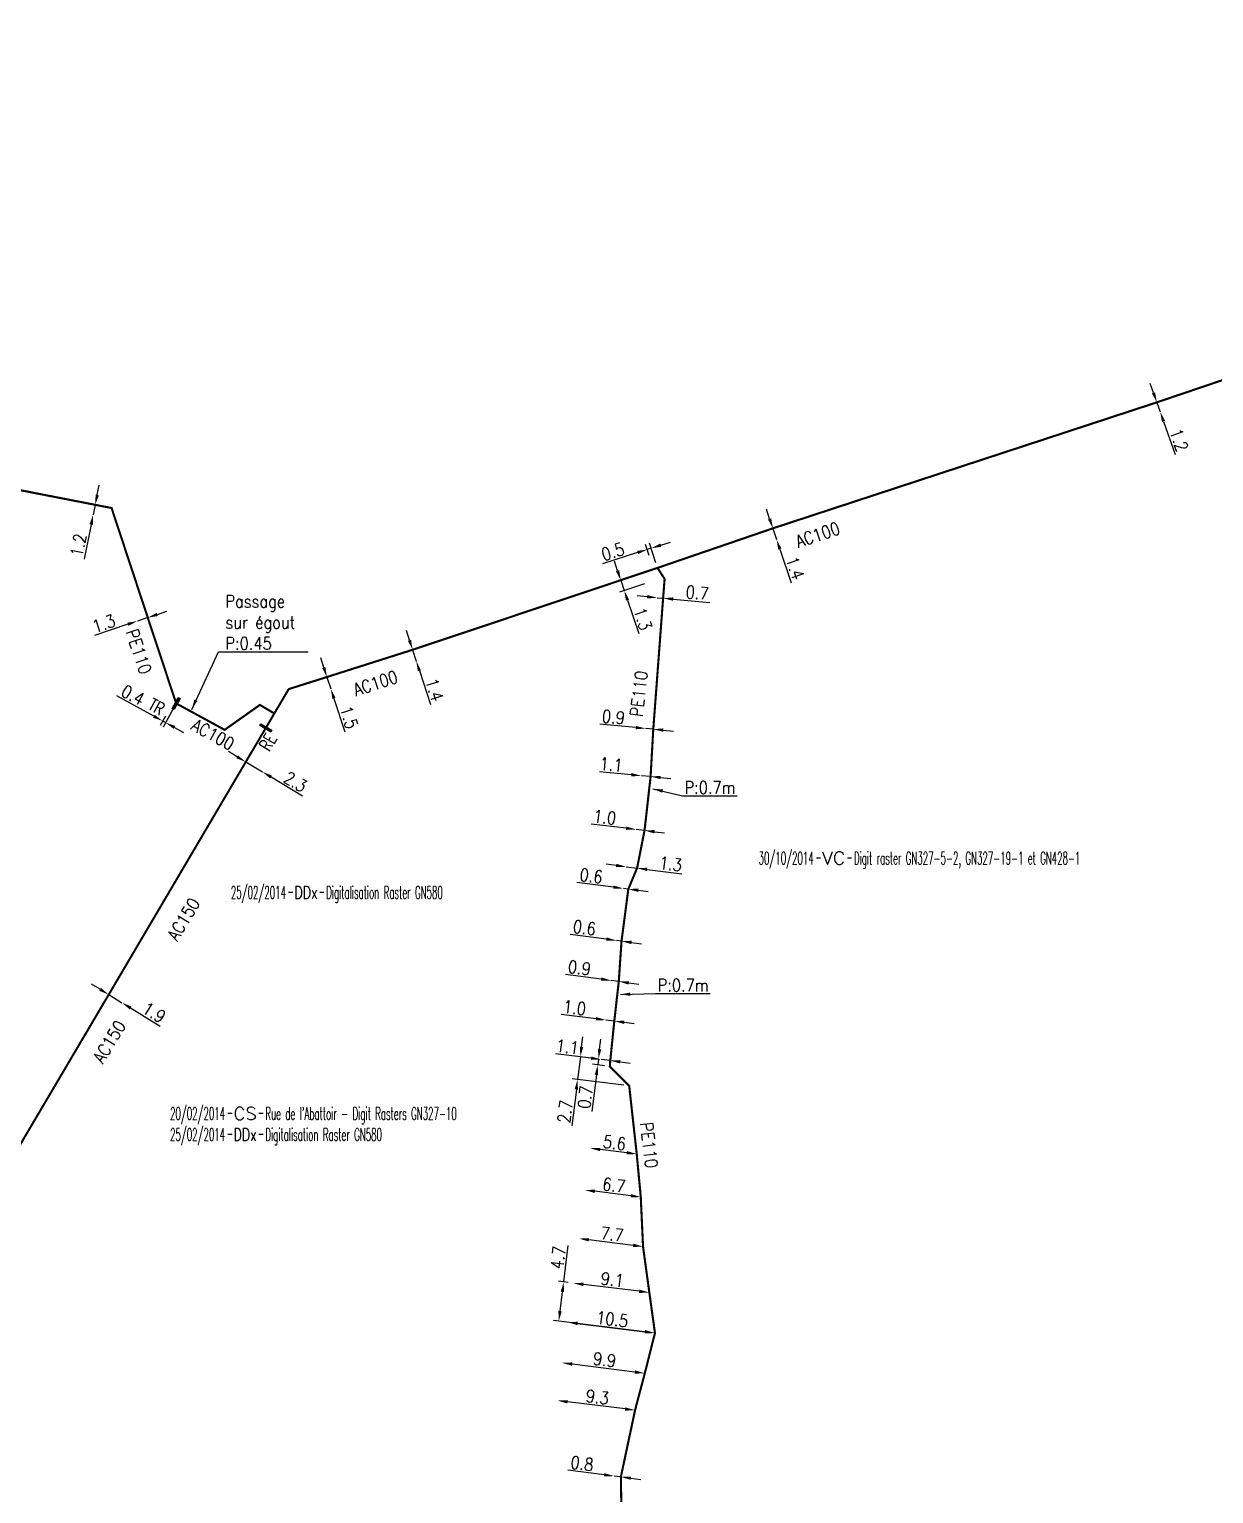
# Model space of a CAD drawing. Header units: millimetres. Extents: x 100882 to 102000, y 121995 to 123000.
# Drawn here: x 101423.9 to 101564.9, y 122189.8 to 122364.1 of the extents above; entities that cross this region are included whole.
import ezdxf
from ezdxf.enums import TextEntityAlignment as Align

# ---------------------------------------------------------------- set-up
doc = ezdxf.new("R2010")
doc.units = ezdxf.units.MM
doc.header["$PDMODE"] = 34
doc.linetypes.add('L_25_AP', pattern=[2000, 1000, 1000])
doc.linetypes.add('L_25_PE', pattern=[2000, 1000, 1000])
doc.layers.get('0').update_dxf_attribs({"linetype": 'CONTINUOUS'})
doc.layers.get('DEFPOINTS').update_dxf_attribs({"linetype": 'CONTINUOUS'})
for name, color, linetype in [('L_150', 1, 'CONTINUOUS'), ('L_340', 7, 'CONTINUOUS'), ('L_910', 7, 'CONTINUOUS')]:
    doc.layers.add(name, color=color, linetype=linetype)
doc.styles.add('G_ROMANS', font='ROMANS.SHX', dxfattribs={"width": 0.75})
doc.styles.get("Standard").update_dxf_attribs({"font": 'romans.shx', "width": 0.85})
doc.dimstyles.get("Standard").update_dxf_attribs({"dimtxt": 1.5, "dimasz": 1.2, "dimexe": 0.625, "dimexo": 0.625, "dimgap": 0.25, "dimtad": 1, "dimdec": 1, "dimzin": 0, "dimdsep": 46, "dimtxsty": 'Standard', "dimcen": -0.5, "dimadec": 0, "dimazin": 0, "dimtfac": 1, "dimtdec": 1, "dimtmove": 0, "dimatfit": 3, "dimfxl": 0, "dimtolj": 1, "dimtzin": 0, "dimarcsym": 0})

# ---------------------------------------------------------------- blocks, each defined once
blk = doc.blocks.new('*D73')
at = {"layer": 'DEFPOINTS', "color": 0, "linetype": 'Continuous', "transparency": 16777216}
for p in [(101493.57, 122191.87), (101493.57, 122191.87), (101494.36, 122191.77)]:
    blk.add_point(p, dxfattribs=at)
at = {"layer": 'L_150', "color": 0, "linetype": 'Continuous', "lineweight": -2, "transparency": 16777216}
for p, q in [((101492.38, 122192.02), (101488.04, 122192.57)), ((101494.36, 122191.77), (101493.57, 122191.87)), ((101495.55, 122191.62), (101496.74, 122191.47))]:
    blk.add_line(p, q, dxfattribs=at)
at = {"layer": 'L_150', "color": 0, "linetype": 'Continuous', "transparency": 16777216}
for points in [[(101492.4, 122192.22), (101492.35, 122191.82), (101493.57, 122191.87)], [(101495.58, 122191.82), (101495.53, 122191.42), (101494.36, 122191.77)]]:
    blk.add_solid(points, dxfattribs=at)
at = {"layer": 'L_150', "color": 0, "linetype": 'Continuous', "transparency": 16777216, "insert": (101489.74, 122193.36), "char_height": 1.5, "attachment_point": 5, "rotation": 352.8252}
blk.add_mtext('\\A1;0.8', dxfattribs=at)
blk = doc.blocks.new('*D74')
at = {"layer": 'DEFPOINTS', "color": 0, "linetype": 'Continuous', "transparency": 16777216}
for p in [(101486.82, 122200.86), (101486.82, 122200.86), (101496.05, 122199.71)]:
    blk.add_point(p, dxfattribs=at)
at = {"layer": 'L_150', "color": 0, "linetype": 'Continuous', "lineweight": -2, "transparency": 16777216}
blk.add_line((101494.86, 122199.86), (101488.01, 122200.71), dxfattribs=at)
at = {"layer": 'L_150', "color": 0, "linetype": 'Continuous', "transparency": 16777216}
for points in [[(101488.04, 122200.91), (101487.99, 122200.51), (101486.82, 122200.86)], [(101494.89, 122200.06), (101494.84, 122199.66), (101496.05, 122199.71)]]:
    blk.add_solid(points, dxfattribs=at)
at = {"layer": 'L_150', "color": 0, "linetype": 'Continuous', "transparency": 16777216, "insert": (101491.56, 122201.28), "char_height": 1.5, "attachment_point": 5, "rotation": 352.9105}
blk.add_mtext('\\A1;9.3', dxfattribs=at)
blk = doc.blocks.new('*D75')
at = {"layer": 'DEFPOINTS', "color": 0, "linetype": 'Continuous', "transparency": 16777216}
for p in [(101487.39, 122205.35), (101487.39, 122205.35), (101497.21, 122204.11)]:
    blk.add_point(p, dxfattribs=at)
at = {"layer": 'L_150', "color": 0, "linetype": 'Continuous', "lineweight": -2, "transparency": 16777216}
blk.add_line((101496.02, 122204.26), (101488.58, 122205.2), dxfattribs=at)
at = {"layer": 'L_150', "color": 0, "linetype": 'Continuous', "transparency": 16777216}
for points in [[(101488.6, 122205.4), (101488.55, 122205), (101487.39, 122205.35)], [(101496.04, 122204.46), (101495.99, 122204.06), (101497.21, 122204.11)]]:
    blk.add_solid(points, dxfattribs=at)
at = {"layer": 'L_150', "color": 0, "linetype": 'Continuous', "transparency": 16777216, "insert": (101492.42, 122205.72), "char_height": 1.5, "attachment_point": 5, "rotation": 352.8096}
blk.add_mtext('\\A1;9.9', dxfattribs=at)
blk = doc.blocks.new('*D76')
at = {"layer": 'DEFPOINTS', "color": 0, "linetype": 'Continuous', "transparency": 16777216}
for p in [(101488.71, 122214.84), (101488.71, 122214.84), (101497.74, 122213.72)]:
    blk.add_point(p, dxfattribs=at)
at = {"layer": 'L_150', "color": 0, "linetype": 'Continuous', "lineweight": -2, "transparency": 16777216}
blk.add_line((101496.55, 122213.87), (101489.9, 122214.69), dxfattribs=at)
at = {"layer": 'L_150', "color": 0, "linetype": 'Continuous', "transparency": 16777216}
for points in [[(101489.92, 122214.89), (101489.87, 122214.49), (101488.71, 122214.84)], [(101496.57, 122214.07), (101496.52, 122213.67), (101497.74, 122213.72)]]:
    blk.add_solid(points, dxfattribs=at)
at = {"layer": 'L_150', "color": 0, "linetype": 'Continuous', "transparency": 16777216, "insert": (101493.34, 122215.27), "char_height": 1.5, "attachment_point": 5, "rotation": 352.9461}
blk.add_mtext('\\A1;9.1', dxfattribs=at)
blk = doc.blocks.new('*D77')
at = {"layer": 'DEFPOINTS', "color": 0, "linetype": 'Continuous', "transparency": 16777216}
for p in [(101487.55, 122214.98), (101488.71, 122214.84), (101498.42, 122208.9)]:
    blk.add_point(p, dxfattribs=at)
at = {"layer": 'L_150', "color": 0, "linetype": 'Continuous', "lineweight": -2, "transparency": 16777216}
for p, q in [((101487.55, 122214.98), (101488.08, 122219.32)), ((101488.08, 122214.92), (101486.93, 122215.06)), ((101487.12, 122211.51), (101487.4, 122213.79)), ((101497.8, 122208.98), (101486.35, 122210.4))]:
    blk.add_line(p, q, dxfattribs=at)
at = {"layer": 'L_150', "color": 0, "linetype": 'Continuous', "transparency": 16777216}
for points in [[(101487.2, 122213.82), (101487.6, 122213.77), (101487.55, 122214.98)], [(101486.92, 122211.54), (101487.32, 122211.49), (101486.97, 122210.32)]]:
    blk.add_solid(points, dxfattribs=at)
at = {"layer": 'L_150', "color": 0, "linetype": 'Continuous', "transparency": 16777216, "insert": (101486.9, 122217.87), "char_height": 1.5, "attachment_point": 5, "rotation": 82.9461}
blk.add_mtext('\\A1;4.7', dxfattribs=at)
blk = doc.blocks.new('*D78')
at = {"layer": 'DEFPOINTS', "color": 0, "linetype": 'Continuous', "transparency": 16777216}
for p in [(101489.36, 122220.14), (101489.36, 122220.14), (101497, 122219.19)]:
    blk.add_point(p, dxfattribs=at)
at = {"layer": 'L_150', "color": 0, "linetype": 'Continuous', "lineweight": -2, "transparency": 16777216}
for p, q in [((101489.44, 122220.76), (101489.44, 122220.76)), ((101495.81, 122219.34), (101490.55, 122220)), ((101497.08, 122219.81), (101497.08, 122219.81))]:
    blk.add_line(p, q, dxfattribs=at)
at = {"layer": 'L_150', "color": 0, "linetype": 'Continuous', "transparency": 16777216}
for points in [[(101490.58, 122220.19), (101490.53, 122219.8), (101489.36, 122220.14)], [(101495.84, 122219.54), (101495.79, 122219.14), (101497, 122219.19)]]:
    blk.add_solid(points, dxfattribs=at)
at = {"layer": 'L_150', "color": 0, "linetype": 'Continuous', "transparency": 16777216, "insert": (101493.31, 122220.66), "char_height": 1.5, "attachment_point": 5, "rotation": 352.9191}
blk.add_mtext('\\A1;7.7', dxfattribs=at)
blk = doc.blocks.new('*D79')
at = {"layer": 'DEFPOINTS', "color": 0, "linetype": 'Continuous', "transparency": 16777216}
for p in [(101490.08, 122225.92), (101490.08, 122225.92), (101496.73, 122225.09)]:
    blk.add_point(p, dxfattribs=at)
at = {"layer": 'L_150', "color": 0, "linetype": 'Continuous', "lineweight": -2, "transparency": 16777216}
blk.add_line((101495.54, 122225.24), (101491.27, 122225.77), dxfattribs=at)
at = {"layer": 'L_150', "color": 0, "linetype": 'Continuous', "transparency": 16777216}
for points in [[(101491.29, 122225.97), (101491.24, 122225.57), (101490.08, 122225.92)], [(101495.56, 122225.44), (101495.51, 122225.04), (101496.73, 122225.09)]]:
    blk.add_solid(points, dxfattribs=at)
at = {"layer": 'L_150', "color": 0, "linetype": 'Continuous', "transparency": 16777216, "insert": (101493.53, 122226.5), "char_height": 1.5, "attachment_point": 5, "rotation": 352.9197}
blk.add_mtext('\\A1;6.7', dxfattribs=at)
blk = doc.blocks.new('*D80')
at = {"layer": 'DEFPOINTS', "color": 0, "linetype": 'Continuous', "transparency": 16777216}
for p in [(101490.69, 122230.9), (101490.69, 122230.9), (101496.25, 122230.21)]:
    blk.add_point(p, dxfattribs=at)
at = {"layer": 'L_150', "color": 0, "linetype": 'Continuous', "lineweight": -2, "transparency": 16777216}
blk.add_line((101495.06, 122230.36), (101491.89, 122230.76), dxfattribs=at)
at = {"layer": 'L_150', "color": 0, "linetype": 'Continuous', "transparency": 16777216}
for points in [[(101491.91, 122230.95), (101491.86, 122230.56), (101490.69, 122230.9)], [(101495.09, 122230.56), (101495.04, 122230.16), (101496.25, 122230.21)]]:
    blk.add_solid(points, dxfattribs=at)
at = {"layer": 'L_150', "color": 0, "linetype": 'Continuous', "transparency": 16777216, "insert": (101493.6, 122231.55), "char_height": 1.5, "attachment_point": 5, "rotation": 352.9192}
blk.add_mtext('\\A1;5.6', dxfattribs=at)
blk = doc.blocks.new('*D81')
at = {"layer": 'DEFPOINTS', "color": 0, "linetype": 'Continuous', "transparency": 16777216}
for p in [(101489.54, 122241.78), (101492, 122241.47), (101495.35, 122238.34)]:
    blk.add_point(p, dxfattribs=at)
at = {"layer": 'L_150', "color": 0, "linetype": 'Continuous', "lineweight": -2, "transparency": 16777216}
for p, q in [((101489.68, 122242.97), (101489.83, 122244.16)), ((101491.38, 122241.55), (101488.92, 122241.85)), ((101489.54, 122241.78), (101489.2, 122239.1)), ((101489.06, 122237.91), (101488.52, 122233.57)), ((101494.73, 122238.41), (101488.58, 122239.17))]:
    blk.add_line(p, q, dxfattribs=at)
at = {"layer": 'L_150', "color": 0, "linetype": 'Continuous', "transparency": 16777216}
for points in [[(101489.48, 122242.99), (101489.88, 122242.94), (101489.54, 122241.78)], [(101488.86, 122237.93), (101489.25, 122237.88), (101489.2, 122239.1)]]:
    blk.add_solid(points, dxfattribs=at)
at = {"layer": 'L_150', "color": 0, "linetype": 'Continuous', "transparency": 16777216, "insert": (101487.72, 122235.26), "char_height": 1.5, "attachment_point": 5, "rotation": 82.9404}
blk.add_mtext('\\A1;2.7', dxfattribs=at)
blk = doc.blocks.new('*D82')
at = {"layer": 'DEFPOINTS', "color": 0, "linetype": 'Continuous', "transparency": 16777216}
for p in [(101491.69, 122241.51), (101492, 122241.47), (101493.05, 122240.64)]:
    blk.add_point(p, dxfattribs=at)
at = {"layer": 'L_150', "color": 0, "linetype": 'Continuous', "lineweight": -2, "transparency": 16777216}
for p, q in [((101491.83, 122242.7), (101491.98, 122243.89)), ((101491.38, 122241.55), (101491.07, 122241.59)), ((101491.69, 122241.51), (101491.6, 122240.82)), ((101491.45, 122239.62), (101490.92, 122235.29)), ((101492.43, 122240.71), (101490.98, 122240.89))]:
    blk.add_line(p, q, dxfattribs=at)
at = {"layer": 'L_150', "color": 0, "linetype": 'Continuous', "transparency": 16777216}
for points in [[(101491.64, 122242.73), (101492.03, 122242.68), (101491.69, 122241.51)], [(101491.25, 122239.65), (101491.65, 122239.6), (101491.6, 122240.82)]]:
    blk.add_solid(points, dxfattribs=at)
at = {"layer": 'L_150', "color": 0, "linetype": 'Continuous', "transparency": 16777216, "insert": (101490.12, 122236.98), "char_height": 1.5, "attachment_point": 5, "rotation": 82.9404}
blk.add_mtext('\\A1;0.7', dxfattribs=at)
blk = doc.blocks.new('*D83')
at = {"layer": 'DEFPOINTS', "color": 0, "linetype": 'Continuous', "transparency": 16777216}
for p in [(101492, 122241.47), (101492, 122241.47), (101493.1, 122241.34)]:
    blk.add_point(p, dxfattribs=at)
at = {"layer": 'L_150', "color": 0, "linetype": 'Continuous', "lineweight": -2, "transparency": 16777216}
for p, q in [((101490.81, 122241.62), (101486.56, 122242.15)), ((101493.1, 122241.34), (101492, 122241.47)), ((101494.29, 122241.19), (101495.48, 122241.04))]:
    blk.add_line(p, q, dxfattribs=at)
at = {"layer": 'L_150', "color": 0, "linetype": 'Continuous', "transparency": 16777216}
for points in [[(101490.84, 122241.82), (101490.79, 122241.42), (101492, 122241.47)], [(101494.31, 122241.39), (101494.26, 122240.99), (101493.1, 122241.34)]]:
    blk.add_solid(points, dxfattribs=at)
at = {"layer": 'L_150', "color": 0, "linetype": 'Continuous', "transparency": 16777216, "insert": (101487.98, 122242.98), "char_height": 1.5, "attachment_point": 5, "rotation": 352.9404}
blk.add_mtext('\\A1;1.1', dxfattribs=at)
blk = doc.blocks.new('*D84')
at = {"layer": 'DEFPOINTS', "color": 0, "linetype": 'Continuous', "transparency": 16777216}
for p in [(101492.59, 122246.16), (101492.59, 122246.16), (101493.58, 122246.04)]:
    blk.add_point(p, dxfattribs=at)
at = {"layer": 'L_150', "color": 0, "linetype": 'Continuous', "lineweight": -2, "transparency": 16777216}
for p, q in [((101491.4, 122246.31), (101487.24, 122246.83)), ((101493.58, 122246.04), (101492.59, 122246.16)), ((101494.77, 122245.89), (101495.96, 122245.75))]:
    blk.add_line(p, q, dxfattribs=at)
at = {"layer": 'L_150', "color": 0, "linetype": 'Continuous', "transparency": 16777216}
for points in [[(101491.42, 122246.51), (101491.37, 122246.11), (101492.59, 122246.16)], [(101494.79, 122246.09), (101494.75, 122245.69), (101493.58, 122246.04)]]:
    blk.add_solid(points, dxfattribs=at)
at = {"layer": 'L_150', "color": 0, "linetype": 'Continuous', "transparency": 16777216, "insert": (101488.85, 122247.64), "char_height": 1.5, "attachment_point": 5, "rotation": 352.9233}
blk.add_mtext('\\A1;1.0', dxfattribs=at)
blk = doc.blocks.new('*D85')
at = {"layer": 'DEFPOINTS', "color": 0, "linetype": 'Continuous', "transparency": 16777216}
for p in [(101493.22, 122250.87), (101493.22, 122250.87), (101494.11, 122250.75)]:
    blk.add_point(p, dxfattribs=at)
at = {"layer": 'L_150', "color": 0, "linetype": 'Continuous', "lineweight": -2, "transparency": 16777216}
for p, q in [((101492.03, 122251.03), (101487.75, 122251.6)), ((101494.11, 122250.75), (101493.22, 122250.87)), ((101495.3, 122250.59), (101496.49, 122250.43))]:
    blk.add_line(p, q, dxfattribs=at)
at = {"layer": 'L_150', "color": 0, "linetype": 'Continuous', "transparency": 16777216}
for points in [[(101492.05, 122251.23), (101492, 122250.83), (101493.22, 122250.87)], [(101495.32, 122250.79), (101495.27, 122250.39), (101494.11, 122250.75)]]:
    blk.add_solid(points, dxfattribs=at)
at = {"layer": 'L_150', "color": 0, "linetype": 'Continuous', "transparency": 16777216, "insert": (101489.43, 122252.38), "char_height": 1.5, "attachment_point": 5, "rotation": 352.386}
blk.add_mtext('\\A1;0.9', dxfattribs=at)
blk = doc.blocks.new('*D86')
at = {"layer": 'DEFPOINTS', "color": 0, "linetype": 'Continuous', "transparency": 16777216}
for p in [(101493.85, 122255.63), (101493.85, 122255.63), (101494.44, 122255.56)]:
    blk.add_point(p, dxfattribs=at)
at = {"layer": 'L_150', "color": 0, "linetype": 'Continuous', "lineweight": -2, "transparency": 16777216}
for p, q in [((101492.66, 122255.79), (101488.32, 122256.36)), ((101494.44, 122255.56), (101493.85, 122255.63)), ((101495.63, 122255.4), (101496.82, 122255.24))]:
    blk.add_line(p, q, dxfattribs=at)
at = {"layer": 'L_150', "color": 0, "linetype": 'Continuous', "transparency": 16777216}
for points in [[(101492.68, 122255.99), (101492.63, 122255.59), (101493.85, 122255.63)], [(101495.66, 122255.6), (101495.6, 122255.2), (101494.44, 122255.56)]]:
    blk.add_solid(points, dxfattribs=at)
at = {"layer": 'L_150', "color": 0, "linetype": 'Continuous', "transparency": 16777216, "insert": (101490.02, 122257.15), "char_height": 1.5, "attachment_point": 5, "rotation": 352.4849}
blk.add_mtext('\\A1;0.6', dxfattribs=at)
blk = doc.blocks.new('*D87')
at = {"layer": 'DEFPOINTS', "color": 0, "linetype": 'Continuous', "transparency": 16777216}
for p in [(101494.66, 122261.83), (101494.66, 122261.83), (101495.25, 122261.76)]:
    blk.add_point(p, dxfattribs=at)
at = {"layer": 'L_150', "color": 0, "linetype": 'Continuous', "lineweight": -2, "transparency": 16777216}
for p, q in [((101493.47, 122261.99), (101489.13, 122262.54)), ((101495.25, 122261.76), (101494.66, 122261.83)), ((101496.44, 122261.61), (101497.63, 122261.46))]:
    blk.add_line(p, q, dxfattribs=at)
at = {"layer": 'L_150', "color": 0, "linetype": 'Continuous', "transparency": 16777216}
for points in [[(101493.49, 122262.18), (101493.44, 122261.79), (101494.66, 122261.83)], [(101496.47, 122261.81), (101496.42, 122261.41), (101495.25, 122261.76)]]:
    blk.add_solid(points, dxfattribs=at)
at = {"layer": 'L_150', "color": 0, "linetype": 'Continuous', "transparency": 16777216, "insert": (101490.83, 122263.33), "char_height": 1.5, "attachment_point": 5, "rotation": 352.7528}
blk.add_mtext('\\A1;0.6', dxfattribs=at)
blk = doc.blocks.new('*D88')
at = {"layer": 'DEFPOINTS', "color": 0, "linetype": 'Continuous', "transparency": 16777216}
for p in [(101495, 122264.41), (101495, 122264.41), (101496.29, 122264.25)]:
    blk.add_point(p, dxfattribs=at)
at = {"layer": 'L_150', "color": 0, "linetype": 'Continuous', "lineweight": -2, "transparency": 16777216}
for p, q in [((101493.81, 122264.56), (101492.62, 122264.71)), ((101495, 122264.41), (101496.29, 122264.25)), ((101497.48, 122264.09), (101501.63, 122263.57))]:
    blk.add_line(p, q, dxfattribs=at)
at = {"layer": 'L_150', "color": 0, "linetype": 'Continuous', "transparency": 16777216}
for points in [[(101493.83, 122264.76), (101493.78, 122264.36), (101495, 122264.41)], [(101497.5, 122264.29), (101497.45, 122263.9), (101496.29, 122264.25)]]:
    blk.add_solid(points, dxfattribs=at)
at = {"layer": 'L_150', "color": 0, "linetype": 'Continuous', "transparency": 16777216, "insert": (101500.28, 122264.75), "char_height": 1.5, "attachment_point": 5, "rotation": 352.7528}
blk.add_mtext('\\A1;1.3', dxfattribs=at)
blk = doc.blocks.new('*D89')
at = {"layer": 'DEFPOINTS', "color": 0, "linetype": 'Continuous', "transparency": 16777216}
for p in [(101496.18, 122268.85), (101496.18, 122268.85), (101497.18, 122268.73)]:
    blk.add_point(p, dxfattribs=at)
at = {"layer": 'L_150', "color": 0, "linetype": 'Continuous', "lineweight": -2, "transparency": 16777216}
for p, q in [((101494.99, 122268.99), (101490.83, 122269.5)), ((101496.26, 122269.47), (101496.26, 122269.47)), ((101497.25, 122269.35), (101497.25, 122269.35)), ((101497.18, 122268.73), (101496.18, 122268.85)), ((101498.37, 122268.58), (101499.56, 122268.43))]:
    blk.add_line(p, q, dxfattribs=at)
at = {"layer": 'L_150', "color": 0, "linetype": 'Continuous', "transparency": 16777216}
for points in [[(101495.02, 122269.19), (101494.97, 122268.8), (101496.18, 122268.85)], [(101498.39, 122268.78), (101498.34, 122268.38), (101497.18, 122268.73)]]:
    blk.add_solid(points, dxfattribs=at)
at = {"layer": 'L_150', "color": 0, "linetype": 'Continuous', "transparency": 16777216, "insert": (101492.44, 122270.31), "char_height": 1.5, "attachment_point": 5, "rotation": 353.0189}
blk.add_mtext('\\A1;1.0', dxfattribs=at)
blk = doc.blocks.new('*D90')
at = {"layer": 'DEFPOINTS', "color": 0, "linetype": 'Continuous', "transparency": 16777216}
for p in [(101496.8, 122275.25), (101496.8, 122275.25), (101497.9, 122275.15)]:
    blk.add_point(p, dxfattribs=at)
at = {"layer": 'L_150', "color": 0, "linetype": 'Continuous', "lineweight": -2, "transparency": 16777216}
for p, q in [((101495.61, 122275.36), (101491.8, 122275.71)), ((101497.9, 122275.15), (101496.8, 122275.25)), ((101499.09, 122275.03), (101500.29, 122274.92))]:
    blk.add_line(p, q, dxfattribs=at)
at = {"layer": 'L_150', "color": 0, "linetype": 'Continuous', "transparency": 16777216}
for points in [[(101495.62, 122275.56), (101495.59, 122275.16), (101496.8, 122275.25)], [(101499.11, 122275.23), (101499.07, 122274.84), (101497.9, 122275.15)]]:
    blk.add_solid(points, dxfattribs=at)
at = {"layer": 'L_150', "color": 0, "linetype": 'Continuous', "transparency": 16777216, "insert": (101493.2, 122276.59), "char_height": 1.5, "attachment_point": 5, "rotation": 354.702}
blk.add_mtext('\\A1;1.1', dxfattribs=at)
blk = doc.blocks.new('*D91')
at = {"layer": 'DEFPOINTS', "color": 0, "linetype": 'Continuous', "transparency": 16777216}
for p in [(101497.32, 122280.87), (101497.32, 122280.87), (101498.22, 122280.79)]:
    blk.add_point(p, dxfattribs=at)
at = {"layer": 'L_150', "color": 0, "linetype": 'Continuous', "lineweight": -2, "transparency": 16777216}
for p, q in [((101496.13, 122280.98), (101491.84, 122281.38)), ((101498.22, 122280.79), (101497.32, 122280.87)), ((101499.41, 122280.68), (101500.61, 122280.57))]:
    blk.add_line(p, q, dxfattribs=at)
at = {"layer": 'L_150', "color": 0, "linetype": 'Continuous', "transparency": 16777216}
for points in [[(101496.15, 122281.18), (101496.11, 122280.78), (101497.32, 122280.87)], [(101499.43, 122280.88), (101499.4, 122280.48), (101498.22, 122280.79)]]:
    blk.add_solid(points, dxfattribs=at)
at = {"layer": 'L_150', "color": 0, "linetype": 'Continuous', "transparency": 16777216, "insert": (101493.48, 122282.23), "char_height": 1.5, "attachment_point": 5, "rotation": 354.6888}
blk.add_mtext('\\A1;0.9', dxfattribs=at)
blk = doc.blocks.new('*D92')
at = {"layer": 'DEFPOINTS', "color": 0, "linetype": 'Continuous', "transparency": 16777216}
for p in [(101498.7, 122296.44), (101498.7, 122296.44), (101499.39, 122296.38)]:
    blk.add_point(p, dxfattribs=at)
at = {"layer": 'L_150', "color": 0, "linetype": 'Continuous', "lineweight": -2, "transparency": 16777216}
for p, q in [((101497.5, 122296.55), (101496.3, 122296.66)), ((101498.7, 122296.44), (101499.39, 122296.38)), ((101500.59, 122296.28), (101504.94, 122295.89))]:
    blk.add_line(p, q, dxfattribs=at)
at = {"layer": 'L_150', "color": 0, "linetype": 'Continuous', "transparency": 16777216}
for points in [[(101497.52, 122296.75), (101497.48, 122296.35), (101498.7, 122296.44)], [(101500.61, 122296.48), (101500.57, 122296.08), (101499.39, 122296.38)]]:
    blk.add_solid(points, dxfattribs=at)
at = {"layer": 'L_150', "color": 0, "linetype": 'Continuous', "transparency": 16777216, "insert": (101503.45, 122297.03), "char_height": 1.5, "attachment_point": 5, "rotation": 354.9581}
blk.add_mtext('\\A1;0.7', dxfattribs=at)
blk = doc.blocks.new('*D93')
at = {"layer": 'DEFPOINTS', "color": 0, "linetype": 'Continuous', "transparency": 16777216}
for p in [(101498.72, 122299.99), (101494.77, 122297.29), (101497.77, 122298.3)]:
    blk.add_point(p, dxfattribs=at)
at = {"layer": 'L_150', "color": 0, "linetype": 'Continuous', "lineweight": -2, "transparency": 16777216}
for p, q in [((101493.97, 122299.66), (101493.59, 122300.79)), ((101498.13, 122299.79), (101493.76, 122298.32)), ((101497.18, 122298.1), (101494.18, 122297.09)), ((101494.35, 122298.52), (101494.77, 122297.29)), ((101495.15, 122296.15), (101496.49, 122292.18))]:
    blk.add_line(p, q, dxfattribs=at)
at = {"layer": 'L_150', "color": 0, "linetype": 'Continuous', "transparency": 16777216}
for points in [[(101494.16, 122299.72), (101493.78, 122299.59), (101494.35, 122298.52)], [(101495.34, 122296.21), (101494.96, 122296.09), (101494.77, 122297.29)]]:
    blk.add_solid(points, dxfattribs=at)
at = {"layer": 'L_150', "color": 0, "linetype": 'Continuous', "transparency": 16777216, "insert": (101496.96, 122293.92), "char_height": 1.5, "attachment_point": 5, "rotation": 288.6519}
blk.add_mtext('\\A1;1.3', dxfattribs=at)
blk = doc.blocks.new('*D94')
at = {"layer": 'DEFPOINTS', "color": 0, "linetype": 'Continuous', "transparency": 16777216}
for p in [(101497.5, 122302.18), (101497.91, 122300.88), (101498.72, 122299.99)]:
    blk.add_point(p, dxfattribs=at)
at = {"layer": 'L_150', "color": 0, "linetype": 'Continuous', "lineweight": -2, "transparency": 16777216}
for p, q in [((101497.72, 122301.47), (101497.31, 122302.78)), ((101497.97, 122302.33), (101497.5, 122302.18)), ((101498.53, 122300.59), (101497.78, 122302.93)), ((101499.12, 122302.7), (101500.26, 122303.06)), ((101496.35, 122301.82), (101492.19, 122300.49))]:
    blk.add_line(p, q, dxfattribs=at)
at = {"layer": 'L_150', "color": 0, "linetype": 'Continuous', "transparency": 16777216}
for points in [[(101499.06, 122302.89), (101499.18, 122302.51), (101497.97, 122302.33)], [(101496.29, 122302.01), (101496.41, 122301.63), (101497.5, 122302.18)]]:
    blk.add_solid(points, dxfattribs=at)
at = {"layer": 'L_150', "color": 0, "linetype": 'Continuous', "transparency": 16777216, "insert": (101493.4, 122301.92), "char_height": 1.5, "attachment_point": 5, "rotation": 17.6699}
blk.add_mtext('\\A1;0.5', dxfattribs=at)
blk = doc.blocks.new('*D96')
at = {"layer": 'DEFPOINTS', "color": 0, "linetype": 'Continuous', "transparency": 16777216}
for p in [(101488, 122210.19), (101498.42, 122208.9), (101498.42, 122208.9)]:
    blk.add_point(p, dxfattribs=at)
at = {"layer": 'L_150', "color": 0, "linetype": 'Continuous', "lineweight": -2, "transparency": 16777216}
blk.add_line((101489.19, 122210.05), (101497.23, 122209.05), dxfattribs=at)
at = {"layer": 'L_150', "color": 0, "linetype": 'Continuous', "transparency": 16777216}
for points in [[(101489.21, 122210.24), (101489.16, 122209.85), (101488, 122210.19)], [(101497.25, 122209.25), (101497.2, 122208.85), (101498.42, 122208.9)]]:
    blk.add_solid(points, dxfattribs=at)
at = {"layer": 'L_150', "color": 0, "linetype": 'Continuous', "transparency": 16777216, "insert": (101493.33, 122210.54), "char_height": 1.5, "attachment_point": 5, "rotation": 352.9461}
blk.add_mtext('\\A1;10.5', dxfattribs=at)
blk = doc.blocks.new('GIS_MODF')
at = {"color": 0, "linetype": 'Continuous', "flags": 128}
for points in [[(-2.18, -0.01), (-1.68, -0.01)], [(1.52, -0.01), (2.02, -0.01)]]:
    blk.add_lwpolyline(points, dxfattribs=at)
at = {"color": 0, "linetype": 'Continuous', "width": 0.5}
blk.add_attdef('DATE', text='', height=1.5, dxfattribs=at).set_placement((-2.5, -0.8), align=Align.RIGHT)
at = {"color": 0, "linetype": 'Continuous', "width": 1.771291}
blk.add_attdef('USER', text='', height=1.5, dxfattribs=at).set_placement((-1.51, -0.8), (1.28, -0.8), align=Align.FIT)
at = {"color": 0, "linetype": 'Continuous', "width": 0.5}
blk.add_attdef('DESC', (2.29, -0.8), '', height=1.5, dxfattribs=at)
blk = doc.blocks.new('*D188')
at = {"layer": 'DEFPOINTS', "color": 0, "linetype": 'Continuous', "transparency": 16777216}
for p in [(101431.77, 122307.5), (101431.53, 122306.32), (101431.53, 122306.32)]:
    blk.add_point(p, dxfattribs=at)
at = {"layer": 'L_150', "color": 0, "linetype": 'Continuous', "lineweight": -2, "transparency": 16777216}
for p, q in [((101432.01, 122308.67), (101432.26, 122309.85)), ((101431.77, 122307.5), (101431.53, 122306.32)), ((101431.29, 122305.14), (101430.45, 122301.04))]:
    blk.add_line(p, q, dxfattribs=at)
at = {"layer": 'L_150', "color": 0, "linetype": 'Continuous', "transparency": 16777216}
for points in [[(101431.82, 122308.71), (101432.21, 122308.63), (101431.77, 122307.5)], [(101431.09, 122305.19), (101431.49, 122305.1), (101431.53, 122306.32)]]:
    blk.add_solid(points, dxfattribs=at)
at = {"layer": 'L_150', "color": 0, "linetype": 'Continuous', "transparency": 16777216, "insert": (101429.77, 122302.71), "char_height": 1.5, "attachment_point": 5, "rotation": 78.379}
blk.add_mtext('\\A1;1.2', dxfattribs=at)
blk = doc.blocks.new('*D189')
at = {"layer": 'DEFPOINTS', "color": 0, "linetype": 'Continuous', "transparency": 16777216}
for p in [(101436.8, 122293.66), (101436.8, 122293.66), (101438.03, 122294.07)]:
    blk.add_point(p, dxfattribs=at)
at = {"layer": 'L_150', "color": 0, "linetype": 'Continuous', "lineweight": -2, "transparency": 16777216}
for p, q in [((101438.03, 122294.07), (101436.8, 122293.66)), ((101439.17, 122294.45), (101440.31, 122294.83)), ((101435.66, 122293.28), (101431.69, 122291.95)), ((101437, 122293.07), (101437, 122293.07)), ((101438.23, 122293.48), (101438.23, 122293.48))]:
    blk.add_line(p, q, dxfattribs=at)
at = {"layer": 'L_150', "color": 0, "linetype": 'Continuous', "transparency": 16777216}
for points in [[(101435.6, 122293.47), (101435.73, 122293.09), (101436.8, 122293.66)], [(101439.11, 122294.64), (101439.23, 122294.26), (101438.03, 122294.07)]]:
    blk.add_solid(points, dxfattribs=at)
at = {"layer": 'L_150', "color": 0, "linetype": 'Continuous', "transparency": 16777216, "insert": (101432.79, 122293.37), "char_height": 1.5, "attachment_point": 5, "rotation": 18.4831}
blk.add_mtext('\\A1;1.3', dxfattribs=at)
blk = doc.blocks.new('*D190')
at = {"layer": 'DEFPOINTS', "color": 0, "linetype": 'Continuous', "transparency": 16777216}
for p in [(101441.41, 122283.86), (101439.81, 122281.76), (101440.43, 122282.9)]:
    blk.add_point(p, dxfattribs=at)
at = {"layer": 'L_340', "color": 0, "linetype": 'Continuous', "lineweight": -2, "transparency": 16777216}
for p, q in [((101438.76, 122282.33), (101434.36, 122284.74)), ((101441.11, 122283.31), (101439.86, 122281.02)), ((101440.13, 122282.35), (101439.51, 122281.21)), ((101440.16, 122281.57), (101439.81, 122281.76)), ((101441.21, 122280.99), (101442.27, 122280.41))]:
    blk.add_line(p, q, dxfattribs=at)
at = {"layer": 'L_340', "color": 0, "linetype": 'Continuous', "transparency": 16777216}
for points in [[(101438.85, 122282.51), (101438.66, 122282.16), (101439.81, 122281.76)], [(101441.31, 122281.17), (101441.12, 122280.82), (101440.16, 122281.57)]]:
    blk.add_solid(points, dxfattribs=at)
at = {"layer": 'L_340', "color": 0, "linetype": 'Continuous', "transparency": 16777216, "insert": (101436.26, 122284.84), "char_height": 1.5, "attachment_point": 5, "rotation": 331.3148}
blk.add_mtext('\\A1;0.4', dxfattribs=at)
blk = doc.blocks.new('*D328')
at = {"layer": 'DEFPOINTS', "color": 0, "linetype": 'Continuous', "transparency": 16777216}
for p in [(101433.38, 122249.19), (101434.96, 122248.23), (101434.96, 122248.23)]:
    blk.add_point(p, dxfattribs=at)
at = {"layer": 'L_150', "color": 0, "linetype": 'Continuous', "lineweight": -2, "transparency": 16777216}
for p, q in [((101432.36, 122249.82), (101431.33, 122250.44)), ((101433.38, 122249.19), (101434.96, 122248.23)), ((101435.98, 122247.6), (101439.51, 122245.45))]:
    blk.add_line(p, q, dxfattribs=at)
at = {"layer": 'L_150', "color": 0, "linetype": 'Continuous', "transparency": 16777216}
for points in [[(101432.46, 122249.99), (101432.25, 122249.65), (101433.38, 122249.19)], [(101436.09, 122247.77), (101435.88, 122247.43), (101434.96, 122248.23)]]:
    blk.add_solid(points, dxfattribs=at)
at = {"layer": 'L_150', "color": 0, "linetype": 'Continuous', "transparency": 16777216, "insert": (101438.78, 122247.07), "char_height": 1.5, "attachment_point": 5, "rotation": 328.5904}
blk.add_mtext('\\A1;1.9', dxfattribs=at)
blk = doc.blocks.new('*D333')
at = {"layer": 'DEFPOINTS', "color": 0, "linetype": 'Continuous', "transparency": 16777216}
for p in [(101449.7, 122276.89), (101449.7, 122276.89), (101451.68, 122275.71)]:
    blk.add_point(p, dxfattribs=at)
at = {"layer": 'L_150', "color": 0, "linetype": 'Continuous', "lineweight": -2, "transparency": 16777216}
for p, q in [((101448.67, 122277.5), (101447.64, 122278.12)), ((101449.7, 122276.89), (101451.68, 122275.71)), ((101452.71, 122275.1), (101456.46, 122272.86))]:
    blk.add_line(p, q, dxfattribs=at)
at = {"layer": 'L_150', "color": 0, "linetype": 'Continuous', "transparency": 16777216}
for points in [[(101448.77, 122277.67), (101448.57, 122277.33), (101449.7, 122276.89)], [(101452.81, 122275.27), (101452.61, 122274.92), (101451.68, 122275.71)]]:
    blk.add_solid(points, dxfattribs=at)
at = {"layer": 'L_150', "color": 0, "linetype": 'Continuous', "transparency": 16777216, "insert": (101455.61, 122274.53), "char_height": 1.5, "attachment_point": 5, "rotation": 329.2181}
blk.add_mtext('\\A1;2.3', dxfattribs=at)
blk = doc.blocks.new('*D334')
at = {"layer": 'DEFPOINTS', "color": 0, "linetype": 'Continuous', "transparency": 16777216}
for p in [(101459.36, 122287), (101459.36, 122287), (101459.83, 122285.58)]:
    blk.add_point(p, dxfattribs=at)
at = {"layer": 'L_150', "color": 0, "linetype": 'Continuous', "lineweight": -2, "transparency": 16777216}
for p, q in [((101458.99, 122288.14), (101458.62, 122289.29)), ((101459.36, 122287), (101459.83, 122285.58)), ((101460.2, 122284.44), (101461.51, 122280.46))]:
    blk.add_line(p, q, dxfattribs=at)
at = {"layer": 'L_150', "color": 0, "linetype": 'Continuous', "transparency": 16777216}
for points in [[(101459.18, 122288.21), (101458.8, 122288.08), (101459.36, 122287)], [(101460.39, 122284.5), (101460.01, 122284.38), (101459.83, 122285.58)]]:
    blk.add_solid(points, dxfattribs=at)
at = {"layer": 'L_150', "color": 0, "linetype": 'Continuous', "transparency": 16777216, "insert": (101461.99, 122282.19), "char_height": 1.5, "attachment_point": 5, "rotation": 288.1359}
blk.add_mtext('\\A1;1.5', dxfattribs=at)
blk = doc.blocks.new('*D335')
at = {"layer": 'DEFPOINTS', "color": 0, "linetype": 'Continuous', "transparency": 16777216}
for p in [(101469.56, 122290.24), (101469.56, 122290.24), (101470, 122288.9)]:
    blk.add_point(p, dxfattribs=at)
at = {"layer": 'L_150', "color": 0, "linetype": 'Continuous', "lineweight": -2, "transparency": 16777216}
for p, q in [((101469.19, 122291.38), (101468.82, 122292.52)), ((101469.56, 122290.24), (101470, 122288.9)), ((101470.37, 122287.76), (101471.68, 122283.72))]:
    blk.add_line(p, q, dxfattribs=at)
at = {"layer": 'L_150', "color": 0, "linetype": 'Continuous', "transparency": 16777216}
for points in [[(101469.38, 122291.44), (101469, 122291.32), (101469.56, 122290.24)], [(101470.56, 122287.82), (101470.18, 122287.7), (101470, 122288.9)]]:
    blk.add_solid(points, dxfattribs=at)
at = {"layer": 'L_150', "color": 0, "linetype": 'Continuous', "transparency": 16777216, "insert": (101472.16, 122285.48), "char_height": 1.5, "attachment_point": 5, "rotation": 287.9672}
blk.add_mtext('\\A1;1.4', dxfattribs=at)
blk = doc.blocks.new('*D336')
at = {"layer": 'DEFPOINTS', "color": 0, "linetype": 'Continuous', "transparency": 16777216}
for p in [(101512.46, 122304.7), (101512.46, 122304.7), (101512.9, 122303.37)]:
    blk.add_point(p, dxfattribs=at)
at = {"layer": 'L_150', "color": 0, "linetype": 'Continuous', "lineweight": -2, "transparency": 16777216}
for p, q in [((101512.07, 122305.84), (101511.69, 122306.97)), ((101512.46, 122304.7), (101512.9, 122303.37)), ((101513.29, 122302.23), (101514.64, 122298.21))]:
    blk.add_line(p, q, dxfattribs=at)
at = {"layer": 'L_150', "color": 0, "linetype": 'Continuous', "transparency": 16777216}
for points in [[(101512.26, 122305.9), (101511.88, 122305.77), (101512.46, 122304.7)], [(101513.48, 122302.3), (101513.1, 122302.17), (101512.9, 122303.37)]]:
    blk.add_solid(points, dxfattribs=at)
at = {"layer": 'L_150', "color": 0, "linetype": 'Continuous', "transparency": 16777216, "insert": (101515.1, 122299.97), "char_height": 1.5, "attachment_point": 5, "rotation": 288.6097}
blk.add_mtext('\\A1;1.4', dxfattribs=at)
blk = doc.blocks.new('L_340_19')
at = {"linetype": 'Continuous'}
blk.add_hatch(color=0, dxfattribs=at).paths.add_polyline_path([(0.125, 0.75), (-0.125, 0.75), (-0.125, -0.75), (0.125, -0.75)])
at = {"color": 0, "linetype": 'Continuous'}
blk.add_lwpolyline([(-0.125, 0.75), (0.125, 0.75), (0.125, -0.75), (-0.125, -0.75)], close=True, dxfattribs=at)
at = {"color": 0, "linetype": 'Continuous', "width": 0.75}
for tag, height, flags, p in [('TR', 1.5, 8, (0, 3)), ('DEF_LEG', 1.2, 3, (0, -5)), ('DEF_COUP', 1.2, 3, (0, -7.5)), ('DEF_TYPE', 1.2, 3, (0, -10))]:
    blk.add_attdef(tag, text='', height=height, dxfattribs=dict(at, flags=flags)).set_placement(p, align=Align.MIDDLE)
blk = doc.blocks.new('L_340_21')
blk.add_hatch(color=256).paths.add_polyline_path([(0.125, 0.75), (-0.125, 0.75), (-0.125, -0.75), (0.125, -0.75)])
blk.add_lwpolyline([(-0.125, 0.75), (0.125, 0.75), (0.125, -0.75), (-0.125, -0.75)], close=True)
at = {"style": 'G_ROMANS', "width": 0.75, "flags": 8}
blk.add_attdef('RE', text='', height=1.5, dxfattribs=at).set_placement((0, 3), align=Align.MIDDLE)
at = {"color": 0, "linetype": 'Continuous', "style": 'G_ROMANS', "width": 0.75, "flags": 3}
for tag, p in [('DEF_LEG', (0, -4)), ('DEF_COUP', (0, -6)), ('DEF_TYPE', (0, -8))]:
    blk.add_attdef(tag, text='', height=1.2, dxfattribs=at).set_placement(p, align=Align.MIDDLE)
blk = doc.blocks.new('*D560')
at = {"layer": 'DEFPOINTS', "color": 0, "linetype": 'Continuous', "transparency": 16777216}
for p in [(101558.18, 122319.7), (101558.58, 122318.56), (101558.58, 122318.56)]:
    blk.add_point(p, dxfattribs=at)
at = {"layer": 'L_150', "color": 0, "linetype": 'Continuous', "lineweight": -2, "transparency": 16777216}
for p, q in [((101557.78, 122320.83), (101557.38, 122321.96)), ((101558.18, 122319.7), (101558.58, 122318.56)), ((101558.98, 122317.43), (101560.37, 122313.48))]:
    blk.add_line(p, q, dxfattribs=at)
at = {"layer": 'L_150', "color": 0, "linetype": 'Continuous', "transparency": 16777216}
for points in [[(101557.97, 122320.89), (101557.59, 122320.76), (101558.18, 122319.7)], [(101559.17, 122317.5), (101558.79, 122317.37), (101558.58, 122318.56)]]:
    blk.add_solid(points, dxfattribs=at)
at = {"layer": 'L_150', "color": 0, "linetype": 'Continuous', "transparency": 16777216, "insert": (101560.82, 122315.22), "char_height": 1.5, "attachment_point": 5, "rotation": 289.4103}
blk.add_mtext('\\A1;1.2', dxfattribs=at)

msp = doc.modelspace()

# ---------------------------------------------------------------- linework, layer by layer
at = {"layer": 'L_150', "linetype": 'L_25_AP', "const_width": 0.25, "flags": 128}
for points in [[(101355.81, 122071.83), (101356.47, 122074.84), (101356.96, 122077.04), (101359.16, 122089.92), (101359.54, 122092.14), (101359.63, 122092.63), (101359.86, 122094.06), (101361.27, 122100.89), (101362.16, 122101.49), (101367.43, 122125.09), (101367.92, 122127.85), (101370.1, 122140.15), (101370.72, 122143.67), (101408.63, 122207.25), (101433.38, 122249.19), (101449.7, 122276.89), (101452.09, 122280.94), (101452.09, 122280.94), (101453.1, 122282.66), (101454.81, 122285.56), (101459.36, 122287), (101469.56, 122290.24), (101469.56, 122290.24), (101498.72, 122299.99), (101512.46, 122304.7), (101558.18, 122319.7), (101605.59, 122335.76), (101623.6, 122341.52), (101627.1, 122342.64), (101631.32, 122344.33), (101687.19, 122363), (101690.15, 122363.99)], [(101441.41, 122283.86), (101447.18, 122280.71), (101451.38, 122283.68), (101453.1, 122282.66)]]:
    msp.add_lwpolyline(points, dxfattribs=at)
at = {"layer": 'L_150', "linetype": 'L_25_PE', "const_width": 0.25, "flags": 128}
msp.add_lwpolyline([(101313.95, 122197), (101321.54, 122196.5, 0.400522), (101321.81, 122196.72), (101322.52, 122203.01), (101323.43, 122214.5), (101324.51, 122230.05), (101326.59, 122243.27), (101327.88, 122254.19), (101330.33, 122273.65), (101330.78, 122277.26), (101331.48, 122287.25), (101331.68, 122300.11), (101331.83, 122309.44, -0.058821), (101331.84, 122309.49), (101332.01, 122310.16, -0.166618), (101332.1, 122310.3), (101332.36, 122310.5), (101333.8, 122311.61, -0.157316), (101333.94, 122311.67), (101335.28, 122311.71), (101355.27, 122312.42), (101382.67, 122313.39), (101395.86, 122314.28), (101396.7, 122314.33, -0.065046), (101396.76, 122314.33), (101431.77, 122307.5), (101433.72, 122307.12), (101438.03, 122294.07), (101438.03, 122294.07), (101441.36, 122284.02), (101441.36, 122284.02), (101441.36, 122284.02), (101441.36, 122284.02)], format="xyb", dxfattribs=at)
msp.add_lwpolyline([(101493.56, 122163.49), (101495.34, 122173.08), (101493.44, 122174.84), (101493.65, 122177.06), (101494.49, 122184.14), (101494.36, 122191.77), (101496.05, 122199.71), (101497.21, 122204.11), (101498.42, 122208.9), (101497.75, 122213.72), (101497, 122219.19), (101496.73, 122225.09), (101496.25, 122230.21), (101495.35, 122238.34), (101493.05, 122240.64), (101493.1, 122241.34), (101493.58, 122246.04), (101494.11, 122250.75), (101494.44, 122255.56), (101495.25, 122261.76), (101496.29, 122264.25), (101497.18, 122268.73), (101497.9, 122275.15), (101498.22, 122280.79), (101499.39, 122296.38), (101499.57, 122298.67), (101498.72, 122299.99)], dxfattribs=at)

# ---------------------------------------------------------------- block references
at = {"layer": 'L_340'}
ref = msp.add_blockref('L_340_19', (101441.41, 122283.86), dxfattribs=dict(at, rotation=331.3431906164885))
ref.add_attrib('TR', 'TR', dxfattribs={"layer": '0', "color": 0, "linetype": 'Continuous', "height": 1.5, "rotation": 331.3432, "width": 0.75, "flags": 8}).set_placement((101439.06, 122283.47), align=Align.MIDDLE)
ref = msp.add_blockref('L_340_21', (101452.09, 122280.94), dxfattribs=dict(at, rotation=59.48744753279374))
ref.add_attrib('RE', 'RE', dxfattribs={"layer": '0', "color": 0, "linetype": 'Continuous', "height": 1.5, "rotation": 59.4874, "width": 0.75, "flags": 8}).set_placement((101452.34, 122279.27), align=Align.MIDDLE)
at = {"layer": 'L_910'}
ref = msp.add_blockref('GIS_MODF', (101519.82, 122265.49), dxfattribs=at)
ref.add_attrib('DATE', '30/10/2014', dxfattribs={"layer": '0', "color": 0, "linetype": 'Continuous', "height": 1.5, "width": 0.5}).set_placement((101517.32, 122264.69), align=Align.RIGHT)
ref.add_attrib('USER', 'VC', dxfattribs={"layer": '0', "color": 0, "linetype": 'Continuous', "height": 1.5, "width": 1.082456}).set_placement((101518.31, 122264.69), (101521.1, 122264.69), align=Align.FIT)
ref.add_attrib('DESC', 'Digit raster GN327-5-2, GN327-19-1 et GN428-1', (101522.11, 122264.69), dxfattribs={"layer": '0', "color": 0, "linetype": 'Continuous', "height": 1.5, "width": 0.5})
ref = msp.add_blockref('GIS_MODF', (101456.98, 122261.41), dxfattribs=at)
ref.add_attrib('DATE', '25/02/2014', dxfattribs={"layer": '0', "color": 0, "linetype": 'Continuous', "height": 1.5, "width": 0.5}).set_placement((101454.48, 122260.61), align=Align.RIGHT)
ref.add_attrib('USER', 'DDx', dxfattribs={"layer": '0', "color": 0, "linetype": 'Continuous', "height": 1.5, "width": 0.695865}).set_placement((101455.48, 122260.61), (101458.26, 122260.61), align=Align.FIT)
ref.add_attrib('DESC', 'Digitalisation Raster GN580', (101459.27, 122260.61), dxfattribs={"layer": '0', "color": 0, "linetype": 'Continuous', "height": 1.5, "width": 0.5})
ref = msp.add_blockref('GIS_MODF', (101449.74, 122235.07), dxfattribs=at)
ref.add_attrib('DATE', '20/02/2014', dxfattribs={"layer": '0', "color": 0, "linetype": 'Continuous', "height": 1.5, "width": 0.5}).set_placement((101447.24, 122234.28), align=Align.RIGHT)
ref.add_attrib('USER', 'CS', dxfattribs={"layer": '0', "color": 0, "linetype": 'Continuous', "height": 1.5, "width": 1.025485}).set_placement((101448.23, 122234.28), (101451.01, 122234.28), align=Align.FIT)
ref.add_attrib('DESC', "Rue de l'Abattoir - Digit Rasters GN327-10", (101452.03, 122234.28), dxfattribs={"layer": '0', "color": 0, "linetype": 'Continuous', "height": 1.5, "width": 0.5})
ref = msp.add_blockref('GIS_MODF', (101449.74, 122232.57), dxfattribs=at)
ref.add_attrib('DATE', '25/02/2014', dxfattribs={"layer": '0', "color": 0, "linetype": 'Continuous', "height": 1.5, "width": 0.5}).set_placement((101447.24, 122231.78), align=Align.RIGHT)
ref.add_attrib('USER', 'DDx', dxfattribs={"layer": '0', "color": 0, "linetype": 'Continuous', "height": 1.5, "width": 0.695865}).set_placement((101448.23, 122231.78), (101451.01, 122231.78), align=Align.FIT)
ref.add_attrib('DESC', 'Digitalisation Raster GN580', (101452.03, 122231.78), dxfattribs={"layer": '0', "color": 0, "linetype": 'Continuous', "height": 1.5, "width": 0.5})

# ---------------------------------------------------------------- texts
at = {"layer": 'L_150', "linetype": 'Continuous', "width": 0.85}
for rotation, p in [(83.4203, (101496.51, 122285.01)), (276.7661, (101497.71, 122231.26))]:
    msp.add_text('PE110', height=1.5, rotation=rotation, dxfattribs=at).set_placement(p, align=Align.MIDDLE)
for rotation, p in [(58.8848, (101441.54, 122255.45)), (58.5904, (101432.69, 122240.88))]:
    msp.add_text('AC150', height=1.5, rotation=rotation, dxfattribs=at).set_placement(p)
at = {"layer": 'L_150', "linetype": 'Continuous', "char_height": 1.5, "attachment_point": 7}
for s, insert, rotation in [('AC100', (101515.47, 122302.36), 18.6097), ('PE110', (101435.38, 122292.38), 288.4831), ('AC100', (101462.81, 122284.71), 18.1358), ('AC100', (101443.06, 122280.8), 331.3432)]:
    msp.add_mtext(s, dxfattribs=dict(at, insert=insert, rotation=rotation))
for s, insert in [('\\A1;Passage\\Psur égout\\PP:0.45', (101447.27, 122290.26)), ('\\A1;P:0.7m', (101501.94, 122273.1)), ('\\A1;P:0.7m', (101498.74, 122249.57))]:
    msp.add_mtext(s, dxfattribs=dict(at, insert=insert))

# ---------------------------------------------------------------- dimensions: what is measured, and where the dimension line sits
at = {"layer": 'L_150', "linetype": 'Continuous'}
for base, p1, p2, angle, picture, middle in [((101558.58, 122318.56), (101558.18, 122319.7), (101558.58, 122318.56), 109.4103, '*D560', (101559.87, 122314.89)), ((101431.53, 122306.32), (101431.77, 122307.5), (101431.53, 122306.32), 78.379, '*D188', (101430.75, 122302.51)), ((101512.46, 122304.7), (101512.9, 122303.37), (101512.46, 122304.7), 108.6097, '*D336', (101514.16, 122299.65)), ((101497.5, 122302.18), (101498.72, 122299.99), (101497.91, 122300.88), 17.6699, '*D94', (101493.7, 122300.97)), ((101494.77, 122297.29), (101498.72, 122299.99), (101497.77, 122298.3), 108.6519, '*D93', (101496.02, 122293.6)), ((101498.7, 122296.44), (101499.39, 122296.38), (101498.7, 122296.44), 354.9581, '*D92', (101503.36, 122296.03)), ((101436.8, 122293.66), (101438.03, 122294.07), (101436.8, 122293.66), 18.4831, '*D189', (101433.11, 122292.43)), ((101469.56, 122290.24), (101470, 122288.9), (101469.56, 122290.24), 107.9672, '*D335', (101471.21, 122285.17)), ((101459.36, 122287), (101459.83, 122285.58), (101459.36, 122287), 108.1359, '*D334', (101461.04, 122281.88)), ((101497.32, 122280.87), (101498.22, 122280.79), (101497.32, 122280.87), 354.6888, '*D91', (101493.38, 122281.24)), ((101449.7, 122276.89), (101451.68, 122275.71), (101449.7, 122276.89), 149.2181, '*D333', (101455.1, 122273.67)), ((101496.8, 122275.25), (101497.9, 122275.15), (101496.8, 122275.25), 354.702, '*D90', (101493.1, 122275.59)), ((101496.18, 122268.85), (101497.18, 122268.73), (101496.18, 122268.85), 353.0189, '*D89', (101492.32, 122269.32)), ((101495, 122264.41), (101496.29, 122264.25), (101495, 122264.41), 352.7528, '*D88', (101500.15, 122263.75)), ((101494.66, 122261.83), (101495.25, 122261.76), (101494.66, 122261.83), 352.7528, '*D87', (101490.7, 122262.34)), ((101493.85, 122255.63), (101494.44, 122255.56), (101493.85, 122255.63), 352.4849, '*D86', (101489.89, 122256.16)), ((101493.22, 122250.87), (101494.11, 122250.75), (101493.22, 122250.87), 352.386, '*D85', (101489.3, 122251.39)), ((101434.9588, 122248.2295), (101433.3799, 122249.1936), (101434.9588, 122248.2295), 148.5904, '*D328', (101438.2568, 122246.2156)), ((101492.59, 122246.16), (101493.58, 122246.04), (101492.59, 122246.16), 352.9233, '*D84', (101488.72, 122246.64)), ((101492, 122241.47), (101493.1, 122241.34), (101492, 122241.47), 352.9404, '*D83', (101487.86, 122241.98)), ((101489.54, 122241.78), (101495.35, 122238.34), (101492, 122241.47), 262.9404, '*D81', (101488.71, 122235.14)), ((101491.69, 122241.51), (101493.05, 122240.64), (101492, 122241.47), 262.9404, '*D82', (101491.11, 122236.86)), ((101490.69, 122230.9), (101496.25, 122230.21), (101490.69, 122230.9), 352.9192, '*D80', (101493.47, 122230.56)), ((101490.08, 122225.92), (101496.73, 122225.09), (101490.08, 122225.92), 352.9197, '*D79', (101493.4, 122225.51)), ((101489.36, 122220.14), (101497, 122219.19), (101489.36, 122220.14), 352.9191, '*D78', (101493.18, 122219.67)), ((101487.55, 122214.98), (101498.42, 122208.9), (101488.71, 122214.84), 262.9461, '*D77', (101487.89, 122217.75)), ((101488.71, 122214.84), (101497.74, 122213.72), (101488.71, 122214.84), 352.9461, '*D76', (101493.22, 122214.28)), ((101498.42, 122208.9), (101488, 122210.19), (101498.42, 122208.9), 352.9461, '*D96', (101493.21, 122209.55)), ((101487.39, 122205.35), (101497.21, 122204.11), (101487.39, 122205.35), 352.8096, '*D75', (101492.3, 122204.73)), ((101486.82, 122200.86), (101496.05, 122199.71), (101486.82, 122200.86), 352.9105, '*D74', (101491.44, 122200.29)), ((101493.57, 122191.87), (101494.36, 122191.77), (101493.57, 122191.87), 352.8252, '*D73', (101489.61, 122192.37))]:
    dim = msp.add_linear_dim(base=base, p1=p1, p2=p2, angle=angle, dimstyle='Standard', dxfattribs=at)
    dim.commit()
    dim.dimension.update_dxf_attribs({"geometry": picture, "text_midpoint": middle, "dimtype": 160})
at = {"layer": 'L_340', "linetype": 'Continuous'}
dim = msp.add_linear_dim(base=(101439.81, 122281.76), p1=(101441.41, 122283.86), p2=(101440.43, 122282.9), angle=331.3148, dimstyle='Standard', dxfattribs=at)
dim.commit()
dim.dimension.update_dxf_attribs({"geometry": '*D190', "text_midpoint": (101435.78, 122283.96), "dimtype": 160})

# ---------------------------------------------------------------- leaders
at = {"layer": 'L_150', "linetype": 'Continuous', "annotation_type": 0, "has_hookline": 1, "hookline_direction": 0}
for points, text_width in [([(101443.26, 122283.15), (101446.44, 122290.01), (101447.64, 122290.01)], 9.23), ([(101498.16, 122273.7), (101501.69, 122272.85)], 6.25), ([(101494.3, 122249.21), (101498.49, 122249.32)], 6.25)]:
    msp.add_leader(points, dimstyle='Standard', dxfattribs=dict(at, text_width=text_width))

doc.saveas('drawing.dxf')
